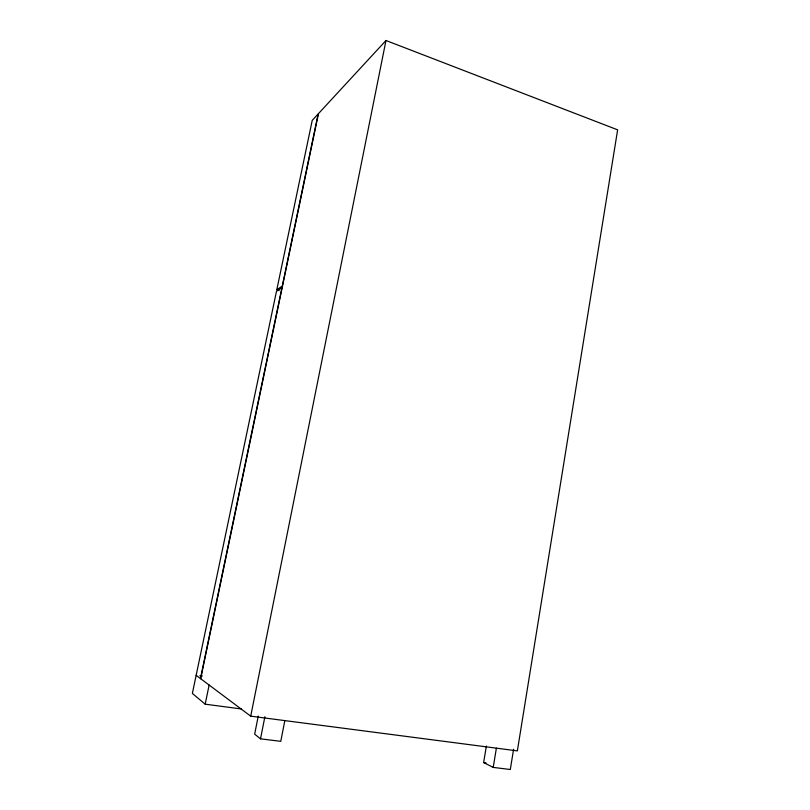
<?xml version="1.0" encoding="UTF-8"?>
<svg xmlns="http://www.w3.org/2000/svg" width="810" height="810" viewBox="0 0 810 810"><rect width="100%" height="100%" fill="white"/><g stroke="black" fill="none" stroke-linecap="round" stroke-linejoin="round"><path stroke-width="1.21" d="M513.601 749.189L510.31 769.5L493.219 767.404L483.631 762.574L486.375 746.061M493.219 767.404L496.378 748.167M284.837 720.546L280.776 741.332L260.516 738.841L254.654 734.154L258.258 716.06M260.516 738.841L264.9 716.678M250.715 716.162L385.975 40.5L617.635 129.843L517.357 750.89L250.715 716.162L196.152 675.327M241.35 708.963L205.173 704.173L209.132 685.047M276.807 289.727L312.225 120.386L318.138 113.977L282.265 286.082L276.807 289.727L279.126 290.598M200.455 678.557L281.931 287.692L276.473 291.306L192.365 693.431L205.173 704.173M200.677 678.719L318.451 113.643L385.975 40.5M199.868 675.702L202.348 675.945M483.631 762.574L486.041 762.878"/></g></svg>
